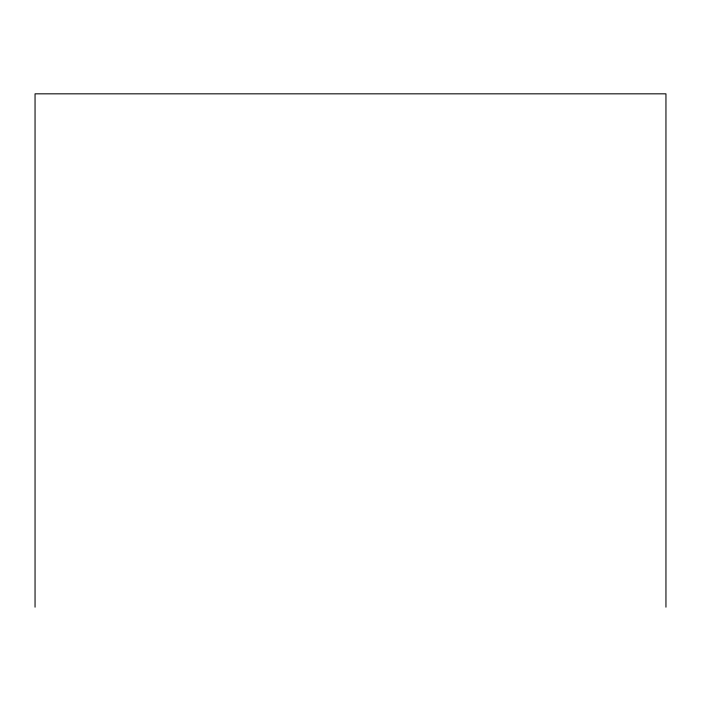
<?xml version="1.0" encoding="UTF-8"?>
<svg xmlns="http://www.w3.org/2000/svg" width="701" height="701" viewBox="0 0 701 701"><rect width="100%" height="100%" fill="white"/><g stroke="black" fill="none" stroke-linecap="round" stroke-linejoin="round"><path stroke-width="1.05" d="M665.95 607.171L665.95 93.829L35.05 93.829L35.05 607.171"/></g></svg>
